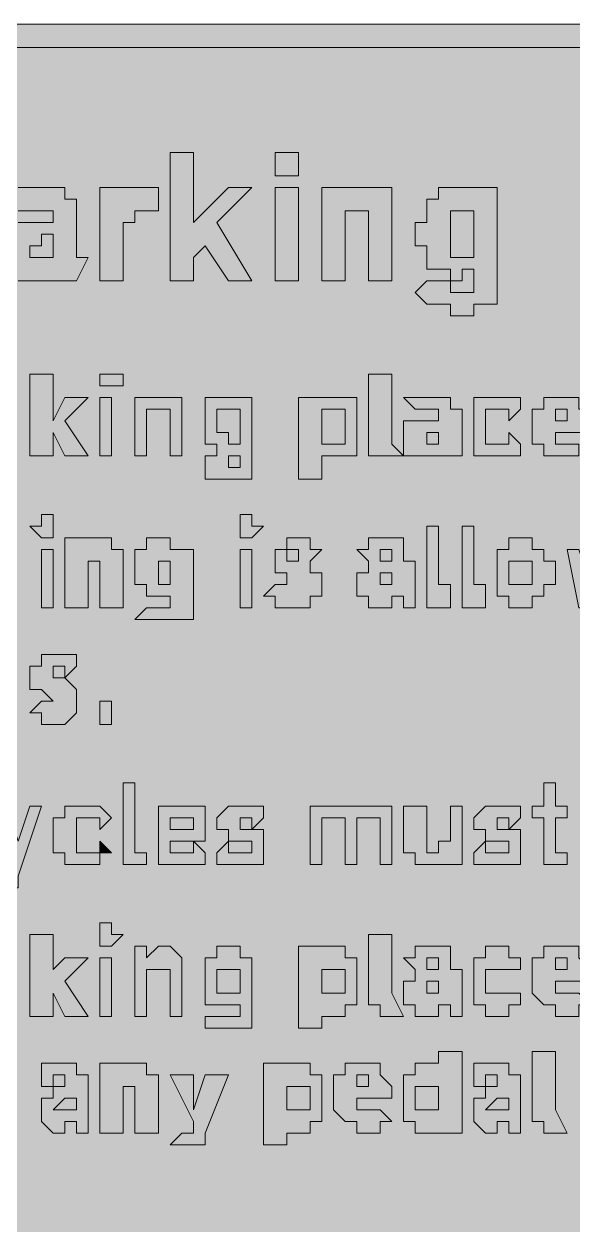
# Model space of a CAD drawing. Header units: metres. Extents: x 78 to 482, y 6 to 262.
# Drawn here: x 154.9 to 211.3, y 138.6 to 262.1 of the extents above; entities that cross this region are included whole.
import ezdxf

# ---------------------------------------------------------------- set-up
doc = ezdxf.new("R2010")
doc.units = ezdxf.units.M
doc.layers.add('FILL_BLACK_000000', color=7, linetype='Continuous', true_color=0x000000)
doc.layers.add('FILL_WHITE_FFFFFF', color=7, linetype='Continuous', true_color=0xffffff)

msp = doc.modelspace()

# ---------------------------------------------------------------- hatches: boundary and pattern name
at = {"layer": 'FILL_BLACK_000000', "true_color": 0x000000}
h = msp.add_hatch(color=7, dxfattribs=at)
h.dxf.hatch_style = 1
h.paths.add_polyline_path([(477.15, 262.08), (478.05, 262.06), (478.95, 261.93), (479.85, 261.57), (480.75, 260.88), (481.44, 259.98), (481.8, 259.08), (481.93, 258.18), (481.95, 257.28), (481.95, 11.28), (481.95, 10.08), (480.75, 8.88), (478.95, 7.23), (478.05, 6.69), (477.15, 6.48), (82.35, 6.48), (81.45, 6.69), (80.55, 7.23), (78.75, 8.88), (78.35, 8.93), (78.06, 9.09), (77.7, 9.63), (77.57, 10.4), (77.55, 11.28), (77.55, 257.28), (77.55, 258.48), (77.6, 258.88), (77.74, 259.19), (78.15, 259.68), (78.56, 260.17), (78.7, 260.48), (78.75, 260.88), (79.65, 261.57), (80.55, 261.93), (81.45, 262.06), (82.35, 262.08), (477.15, 262.08)])
h = msp.add_hatch(color=7, dxfattribs=at)
h.dxf.hatch_style = 1
h.paths.add_polyline_path([(169.95, 248.88), (172.35, 248.88), (172.35, 241.68), (175.95, 245.28), (178.35, 245.28), (174.75, 241.68), (178.35, 235.68), (175.95, 235.68), (173.55, 239.28), (172.35, 238.08), (172.35, 235.68), (169.95, 235.68), (169.95, 248.88)])
h = msp.add_hatch(color=7, dxfattribs=at)
h.dxf.hatch_style = 1
h.paths.add_polyline_path([(180.75, 246.48), (180.75, 247.68), (180.75, 248.88), (181.95, 248.88), (183.15, 248.88), (183.15, 247.68), (183.15, 246.48), (181.95, 246.48), (180.75, 246.48)])
h = msp.add_hatch(color=7, dxfattribs=at)
h.dxf.hatch_style = 1
h.paths.add_polyline_path([(154.35, 235.68), (153.15, 235.68), (153.15, 236.88), (151.95, 238.08), (151.95, 239.28), (153.15, 240.48), (154.35, 241.68), (155.55, 241.68), (156.75, 241.68), (157.95, 241.68), (157.95, 242.88), (156.75, 242.88), (155.55, 242.88), (154.35, 242.88), (153.15, 244.08), (153.15, 245.28), (154.35, 245.28), (155.55, 245.28), (156.75, 245.28), (157.95, 245.28), (159.15, 245.28), (159.15, 244.08), (160.35, 244.08), (160.35, 242.88), (160.35, 238.08), (161.55, 238.08), (160.35, 235.68), (159.15, 235.68), (157.95, 235.68), (156.75, 235.68), (155.55, 235.68), (154.35, 235.68)])
h.paths.add_polyline_path([(156.75, 238.08), (157.95, 238.08), (157.95, 240.48), (156.75, 240.48), (156.75, 239.28), (155.55, 239.28), (155.55, 238.08), (156.75, 238.08)], flags=16)
h = msp.add_hatch(color=7, dxfattribs=at)
h.dxf.hatch_style = 1
h.paths.add_polyline_path([(167.55, 245.28), (168.75, 245.28), (168.75, 242.88), (167.55, 242.88), (166.35, 242.88), (166.35, 241.68), (165.15, 241.68), (165.15, 235.68), (162.75, 235.68), (162.75, 245.28), (165.15, 245.28), (166.35, 245.28), (167.55, 245.28)])
h = msp.add_hatch(color=7, dxfattribs=at)
h.dxf.hatch_style = 1
h.paths.add_polyline_path([(180.75, 235.68), (180.75, 245.28), (183.15, 245.28), (183.15, 235.68), (180.75, 235.68)])
h = msp.add_hatch(color=7, dxfattribs=at)
h.dxf.hatch_style = 1
h.paths.add_polyline_path([(190.35, 245.28), (191.55, 245.28), (192.75, 245.28), (192.75, 244.08), (192.75, 242.88), (192.75, 241.68), (192.75, 235.68), (190.35, 235.68), (190.35, 241.68), (190.35, 242.88), (189.15, 242.88), (187.95, 242.88), (187.95, 241.68), (187.95, 235.68), (185.55, 235.68), (185.55, 245.28), (187.95, 245.28), (189.15, 245.28), (190.35, 245.28)])
h = msp.add_hatch(color=7, dxfattribs=at)
h.dxf.hatch_style = 1
h.paths.add_polyline_path([(203.55, 234.48), (203.55, 233.28), (202.35, 233.28), (201.15, 233.28), (201.15, 232.08), (199.95, 232.08), (198.75, 232.08), (198.75, 233.28), (197.55, 233.28), (196.35, 233.28), (195.15, 234.48), (196.35, 235.68), (197.55, 235.68), (198.75, 235.68), (198.75, 236.88), (197.55, 236.88), (196.35, 236.88), (196.35, 238.08), (196.35, 239.28), (195.15, 239.28), (195.15, 240.48), (195.15, 241.68), (196.35, 241.68), (196.35, 242.88), (196.35, 244.08), (197.55, 244.08), (197.55, 245.28), (198.75, 245.28), (199.95, 245.28), (201.15, 245.28), (203.55, 245.28), (203.55, 235.68), (203.55, 234.48)])
h.paths.add_polyline_path([(198.75, 234.48), (199.95, 234.48), (201.15, 234.48), (201.15, 235.68), (201.15, 236.88), (199.95, 236.88), (199.95, 235.68), (198.75, 235.68), (198.75, 234.48)], flags=16)
h.paths.add_polyline_path([(201.15, 242.88), (199.95, 242.88), (198.75, 242.88), (198.75, 241.68), (198.75, 240.48), (198.75, 239.28), (198.75, 238.08), (199.95, 238.08), (201.15, 238.08), (201.15, 239.28), (201.15, 241.68), (201.15, 242.88)], flags=16)
h = msp.add_hatch(color=7, dxfattribs=at)
h.dxf.hatch_style = 1
h.paths.add_polyline_path([(155.55, 226.08), (157.95, 226.08), (157.95, 221.28), (159.15, 223.68), (161.55, 223.68), (159.15, 221.28), (161.55, 217.68), (159.15, 217.68), (157.95, 220.08), (157.95, 218.88), (157.95, 217.68), (155.55, 217.68), (155.55, 226.08)])
h = msp.add_hatch(color=7, dxfattribs=at)
h.dxf.hatch_style = 1
h.paths.add_polyline_path([(162.75, 224.88), (162.75, 226.08), (163.95, 226.08), (165.15, 226.08), (165.15, 224.88), (163.95, 224.88), (162.75, 224.88)])
h = msp.add_hatch(color=7, dxfattribs=at)
h.dxf.hatch_style = 1
h.paths.add_polyline_path([(192.75, 218.88), (193.95, 217.68), (192.75, 217.68), (191.55, 217.68), (190.35, 217.68), (190.35, 218.88), (190.35, 226.08), (192.75, 226.08), (192.75, 218.88)])
h = msp.add_hatch(color=7, dxfattribs=at)
h.dxf.hatch_style = 1
h.paths.add_polyline_path([(162.75, 217.68), (162.75, 223.68), (163.95, 223.68), (163.95, 217.68), (162.75, 217.68)])
h = msp.add_hatch(color=7, dxfattribs=at)
h.dxf.hatch_style = 1
h.paths.add_polyline_path([(169.95, 217.68), (169.95, 221.28), (169.95, 222.48), (168.75, 222.48), (167.55, 222.48), (167.55, 221.28), (167.55, 217.68), (166.35, 217.68), (166.35, 223.68), (167.55, 223.68), (168.75, 223.68), (169.95, 223.68), (171.15, 223.68), (171.15, 222.48), (171.15, 221.28), (171.15, 217.68), (169.95, 217.68)])
h = msp.add_hatch(color=7, dxfattribs=at)
h.dxf.hatch_style = 1
h.paths.add_polyline_path([(173.55, 220.08), (173.55, 221.28), (173.55, 222.48), (173.55, 223.68), (174.75, 223.68), (175.95, 223.68), (177.15, 223.68), (178.35, 223.68), (178.35, 217.68), (178.35, 216.48), (178.35, 215.28), (177.15, 215.28), (175.95, 215.28), (174.75, 215.28), (173.55, 215.28), (173.55, 216.48), (173.55, 217.68), (174.75, 217.68), (174.75, 218.88), (173.55, 218.88), (173.55, 220.08)])
h.paths.add_polyline_path([(177.15, 217.68), (175.95, 217.68), (175.95, 216.48), (177.15, 216.48), (177.15, 217.68)], flags=16)
h.paths.add_polyline_path([(175.95, 222.48), (174.75, 222.48), (174.75, 221.28), (174.75, 220.08), (175.95, 220.08), (175.95, 218.88), (177.15, 218.88), (177.15, 220.08), (177.15, 221.28), (177.15, 222.48), (175.95, 222.48)], flags=16)
h = msp.add_hatch(color=7, dxfattribs=at)
h.dxf.hatch_style = 1
h.paths.add_polyline_path([(189.15, 218.88), (189.15, 217.68), (187.95, 217.68), (186.75, 217.68), (185.55, 217.68), (185.55, 215.28), (183.15, 215.28), (183.15, 223.68), (185.55, 223.68), (186.75, 223.68), (187.95, 223.68), (189.15, 223.68), (189.15, 222.48), (189.15, 221.28), (189.15, 220.08), (189.15, 218.88)])
h.paths.add_polyline_path([(187.95, 220.08), (187.95, 221.28), (187.95, 222.48), (186.75, 222.48), (185.55, 222.48), (185.55, 221.28), (185.55, 220.08), (185.55, 218.88), (186.75, 218.88), (187.95, 218.88), (187.95, 220.08)], flags=16)
h = msp.add_hatch(color=7, dxfattribs=at)
h.dxf.hatch_style = 1
h.paths.add_polyline_path([(195.15, 223.68), (196.35, 223.68), (197.55, 223.68), (198.75, 223.68), (198.75, 222.48), (199.95, 222.48), (199.95, 218.88), (199.95, 217.68), (198.75, 217.68), (197.55, 217.68), (196.35, 217.68), (195.15, 217.68), (193.95, 217.68), (193.95, 218.88), (193.95, 220.08), (193.95, 221.28), (195.15, 221.28), (196.35, 221.28), (197.55, 221.28), (197.55, 222.48), (196.35, 222.48), (195.15, 222.48), (193.95, 223.68), (195.15, 223.68)])
h.paths.add_polyline_path([(197.55, 218.88), (197.55, 220.08), (196.35, 220.08), (196.35, 218.88), (197.55, 218.88)], flags=16)
h = msp.add_hatch(color=7, dxfattribs=at)
h.dxf.hatch_style = 1
h.paths.add_polyline_path([(204.75, 223.68), (205.95, 223.68), (205.95, 222.48), (204.75, 221.28), (204.75, 222.48), (203.55, 222.48), (202.35, 222.48), (202.35, 221.28), (202.35, 220.08), (202.35, 218.88), (203.55, 218.88), (204.75, 218.88), (204.75, 220.08), (205.95, 218.88), (205.95, 217.68), (204.75, 217.68), (203.55, 217.68), (202.35, 217.68), (201.15, 217.68), (201.15, 218.88), (201.15, 220.08), (201.15, 221.28), (201.15, 222.48), (201.15, 223.68), (202.35, 223.68), (203.55, 223.68), (204.75, 223.68)])
h = msp.add_hatch(color=7, dxfattribs=at)
h.dxf.hatch_style = 1
h.paths.add_polyline_path([(208.35, 217.68), (208.35, 218.88), (207.15, 218.88), (207.15, 220.08), (207.15, 221.28), (207.15, 222.48), (208.35, 222.48), (208.35, 223.68), (209.55, 223.68), (210.75, 223.68), (211.95, 223.68), (211.95, 222.48), (213.15, 222.48), (213.15, 221.28), (213.15, 220.08), (211.95, 220.08), (209.55, 220.08), (209.55, 218.88), (210.75, 218.88), (211.95, 218.88), (211.95, 217.68), (210.75, 217.68), (209.55, 217.68), (208.35, 217.68)])
h.paths.add_polyline_path([(210.75, 222.48), (209.55, 222.48), (209.55, 221.28), (210.75, 221.28), (210.75, 222.48)], flags=16)
h = msp.add_hatch(color=7, dxfattribs=at)
h.dxf.hatch_style = 1
h.paths.add_polyline_path([(155.55, 210.48), (156.75, 210.48), (156.75, 211.68), (157.95, 211.68), (157.95, 210.48), (157.95, 209.28), (156.75, 209.28), (155.55, 210.48)])
h = msp.add_hatch(color=7, dxfattribs=at)
h.dxf.hatch_style = 1
h.paths.add_polyline_path([(177.15, 209.28), (177.15, 210.48), (177.15, 211.68), (178.35, 211.68), (178.35, 210.48), (179.55, 210.48), (178.35, 209.28), (177.15, 209.28)])
h = msp.add_hatch(color=7, dxfattribs=at)
h.dxf.hatch_style = 1
h.paths.add_polyline_path([(197.55, 204.48), (198.75, 204.48), (198.75, 202.08), (197.55, 202.08), (196.35, 202.08), (196.35, 203.28), (196.35, 204.48), (196.35, 210.48), (197.55, 210.48), (197.55, 204.48)])
h = msp.add_hatch(color=7, dxfattribs=at)
h.dxf.hatch_style = 1
h.paths.add_polyline_path([(201.15, 204.48), (202.35, 204.48), (202.35, 202.08), (201.15, 202.08), (199.95, 202.08), (199.95, 203.28), (199.95, 204.48), (199.95, 210.48), (201.15, 210.48), (201.15, 204.48)])
h = msp.add_hatch(color=7, dxfattribs=at)
h.dxf.hatch_style = 1
h.paths.add_polyline_path([(163.95, 209.28), (163.95, 208.08), (165.15, 208.08), (165.15, 206.88), (165.15, 202.08), (162.75, 202.08), (162.75, 205.68), (162.75, 206.88), (161.55, 206.88), (161.55, 202.08), (159.15, 202.08), (159.15, 209.28), (161.55, 209.28), (162.75, 209.28), (163.95, 209.28)])
h = msp.add_hatch(color=7, dxfattribs=at)
h.dxf.hatch_style = 1
h.paths.add_polyline_path([(171.15, 200.88), (169.95, 200.88), (168.75, 200.88), (167.55, 200.88), (166.35, 200.88), (167.55, 202.08), (168.75, 202.08), (169.95, 202.08), (169.95, 203.28), (168.75, 203.28), (167.55, 203.28), (167.55, 204.48), (166.35, 204.48), (166.35, 205.68), (166.35, 206.88), (166.35, 208.08), (167.55, 208.08), (167.55, 209.28), (168.75, 209.28), (169.95, 209.28), (169.95, 208.08), (171.15, 208.08), (172.35, 208.08), (172.35, 202.08), (172.35, 200.88), (171.15, 200.88)])
h.paths.add_polyline_path([(168.75, 205.68), (168.75, 204.48), (169.95, 204.48), (169.95, 205.68), (169.95, 206.88), (168.75, 206.88), (168.75, 205.68)], flags=16)
h = msp.add_hatch(color=7, dxfattribs=at)
h.dxf.hatch_style = 1
h.paths.add_polyline_path([(185.55, 203.28), (184.35, 203.28), (184.35, 202.08), (183.15, 202.08), (181.95, 202.08), (180.75, 202.08), (180.75, 203.28), (179.55, 203.28), (180.75, 204.48), (181.95, 204.48), (181.95, 205.68), (180.75, 205.68), (180.75, 206.88), (180.75, 208.08), (181.95, 208.08), (181.95, 209.28), (183.15, 209.28), (184.35, 209.28), (184.35, 208.08), (185.55, 208.08), (184.35, 206.88), (184.35, 205.68), (185.55, 205.68), (185.55, 204.48), (185.55, 203.28)])
h.paths.add_polyline_path([(181.95, 206.88), (183.15, 206.88), (183.15, 208.08), (181.95, 208.08), (181.95, 206.88)], flags=16)
h = msp.add_hatch(color=7, dxfattribs=at)
h.dxf.hatch_style = 1
h.paths.add_polyline_path([(190.35, 209.28), (191.55, 209.28), (192.75, 209.28), (193.95, 209.28), (193.95, 208.08), (193.95, 206.88), (195.15, 206.88), (195.15, 204.48), (195.15, 203.28), (195.15, 202.08), (193.95, 202.08), (193.95, 203.28), (192.75, 203.28), (192.75, 202.08), (191.55, 202.08), (190.35, 202.08), (190.35, 203.28), (189.15, 203.28), (189.15, 204.48), (189.15, 205.68), (190.35, 205.68), (190.35, 206.88), (189.15, 208.08), (190.35, 208.08), (190.35, 209.28)])
h.paths.add_polyline_path([(191.55, 208.08), (191.55, 206.88), (192.75, 206.88), (192.75, 208.08), (191.55, 208.08)], flags=16)
h.paths.add_polyline_path([(192.75, 204.48), (192.75, 205.68), (191.55, 205.68), (191.55, 204.48), (192.75, 204.48)], flags=16)
h = msp.add_hatch(color=7, dxfattribs=at)
h.dxf.hatch_style = 1
h.paths.add_polyline_path([(208.35, 204.48), (208.35, 203.28), (207.15, 203.28), (207.15, 202.08), (205.95, 202.08), (204.75, 202.08), (204.75, 203.28), (203.55, 203.28), (203.55, 204.48), (203.55, 205.68), (203.55, 206.88), (203.55, 208.08), (204.75, 208.08), (204.75, 209.28), (205.95, 209.28), (207.15, 209.28), (207.15, 208.08), (208.35, 208.08), (208.35, 206.88), (209.55, 206.88), (209.55, 205.68), (209.55, 204.48), (208.35, 204.48)])
h.paths.add_polyline_path([(205.95, 206.88), (204.75, 206.88), (204.75, 205.68), (204.75, 204.48), (205.95, 204.48), (207.15, 204.48), (207.15, 205.68), (207.15, 206.88), (205.95, 206.88)], flags=16)
h = msp.add_hatch(color=7, dxfattribs=at)
h.dxf.hatch_style = 1
h.paths.add_polyline_path([(156.75, 202.08), (156.75, 208.08), (157.95, 208.08), (157.95, 202.08), (156.75, 202.08)])
h = msp.add_hatch(color=7, dxfattribs=at)
h.dxf.hatch_style = 1
h.paths.add_polyline_path([(177.15, 202.08), (177.15, 208.08), (178.35, 208.08), (178.35, 202.08), (177.15, 202.08)])
h = msp.add_hatch(color=7, dxfattribs=at)
h.dxf.hatch_style = 1
h.paths.add_polyline_path([(215.55, 202.08), (214.35, 205.68), (214.35, 202.08), (211.95, 202.08), (210.75, 208.08), (211.95, 208.08), (213.15, 204.48), (214.35, 208.08), (215.55, 208.08), (216.75, 204.48), (217.95, 208.08), (219.15, 208.08), (217.95, 202.08), (215.55, 202.08)])
h = msp.add_hatch(color=7, dxfattribs=at)
h.dxf.hatch_style = 1
h.paths.add_polyline_path([(160.35, 192.48), (160.35, 191.28), (159.15, 190.08), (157.95, 190.08), (156.75, 190.08), (156.75, 191.28), (155.55, 191.28), (156.75, 192.48), (157.95, 192.48), (156.75, 193.68), (155.55, 193.68), (155.55, 194.88), (155.55, 196.08), (156.75, 196.08), (156.75, 197.28), (157.95, 197.28), (159.15, 197.28), (160.35, 197.28), (160.35, 196.08), (159.15, 194.88), (160.35, 193.68), (160.35, 192.48)])
h.paths.add_polyline_path([(159.15, 196.08), (157.95, 196.08), (157.95, 194.88), (159.15, 194.88), (159.15, 196.08)], flags=16)
h = msp.add_hatch(color=7, dxfattribs=at)
h.dxf.hatch_style = 1
h.paths.add_polyline_path([(163.95, 191.28), (163.95, 190.08), (162.75, 190.08), (162.75, 191.28), (162.75, 192.48), (163.95, 192.48), (163.95, 191.28)])
h = msp.add_hatch(color=7, dxfattribs=at)
h.dxf.hatch_style = 1
h.paths.add_polyline_path([(166.35, 176.88), (167.55, 176.88), (167.55, 175.68), (166.35, 175.68), (165.15, 175.68), (165.15, 176.88), (165.15, 184.08), (166.35, 184.08), (166.35, 176.88)])
h = msp.add_hatch(color=7, dxfattribs=at)
h.dxf.hatch_style = 1
h.paths.add_polyline_path([(210.75, 181.68), (210.75, 180.48), (209.55, 180.48), (209.55, 178.08), (209.55, 176.88), (210.75, 176.88), (210.75, 175.68), (209.55, 175.68), (208.35, 175.68), (208.35, 176.88), (208.35, 180.48), (207.15, 180.48), (207.15, 181.68), (208.35, 181.68), (208.35, 184.08), (209.55, 184.08), (209.55, 181.68), (210.75, 181.68)])
h = msp.add_hatch(color=7, dxfattribs=at)
h.dxf.hatch_style = 1
h.paths.add_polyline_path([(153.15, 181.68), (154.35, 178.08), (155.55, 181.68), (156.75, 181.68), (154.35, 174.48), (154.35, 173.28), (153.15, 173.28), (151.95, 173.28), (151.95, 175.68), (153.15, 175.68), (151.95, 181.68), (153.15, 181.68)])
h = msp.add_hatch(color=7, dxfattribs=at)
h.dxf.hatch_style = 1
h.paths.add_polyline_path([(160.35, 175.68), (159.15, 175.68), (159.15, 176.88), (157.95, 176.88), (157.95, 178.08), (157.95, 179.28), (157.95, 180.48), (159.15, 180.48), (159.15, 181.68), (160.35, 181.68), (161.55, 181.68), (162.75, 181.68), (163.95, 180.48), (162.75, 179.28), (162.75, 180.48), (161.55, 180.48), (160.35, 180.48), (160.35, 179.28), (160.35, 178.08), (160.35, 176.88), (161.55, 176.88), (162.75, 176.88), (162.75, 175.68), (161.55, 175.68), (160.35, 175.68)])
h = msp.add_hatch(color=7, dxfattribs=at)
h.dxf.hatch_style = 1
h.paths.add_polyline_path([(172.35, 175.68), (171.15, 175.68), (169.95, 175.68), (168.75, 175.68), (168.75, 176.88), (168.75, 178.08), (168.75, 179.28), (168.75, 180.48), (168.75, 181.68), (169.95, 181.68), (171.15, 181.68), (172.35, 181.68), (173.55, 181.68), (173.55, 180.48), (173.55, 179.28), (173.55, 178.08), (172.35, 178.08), (173.55, 176.88), (173.55, 175.68), (172.35, 175.68)])
h.paths.add_polyline_path([(169.95, 178.08), (169.95, 176.88), (171.15, 176.88), (172.35, 176.88), (172.35, 178.08), (169.95, 178.08)], flags=16)
h.paths.add_polyline_path([(172.35, 180.48), (171.15, 180.48), (169.95, 180.48), (169.95, 179.28), (172.35, 179.28), (172.35, 180.48)], flags=16)
h = msp.add_hatch(color=7, dxfattribs=at)
h.dxf.hatch_style = 1
h.paths.add_polyline_path([(179.55, 178.08), (179.55, 176.88), (179.55, 175.68), (178.35, 175.68), (177.15, 175.68), (175.95, 175.68), (174.75, 175.68), (174.75, 176.88), (175.95, 178.08), (175.95, 179.28), (174.75, 179.28), (174.75, 180.48), (175.95, 181.68), (177.15, 181.68), (178.35, 181.68), (179.55, 181.68), (179.55, 180.48), (178.35, 179.28), (179.55, 179.28), (179.55, 178.08)])
h.paths.add_polyline_path([(175.95, 176.88), (177.15, 176.88), (178.35, 176.88), (178.35, 178.08), (177.15, 178.08), (175.95, 178.08), (175.95, 176.88)], flags=16)
h.paths.add_polyline_path([(178.35, 180.48), (177.15, 180.48), (177.15, 179.28), (178.35, 179.28), (178.35, 180.48)], flags=16)
h = msp.add_hatch(color=7, dxfattribs=at)
h.dxf.hatch_style = 1
h.paths.add_polyline_path([(189.15, 180.48), (189.15, 179.28), (189.15, 175.68), (187.95, 175.68), (187.95, 179.28), (187.95, 180.48), (186.75, 180.48), (185.55, 180.48), (185.55, 179.28), (185.55, 175.68), (184.35, 175.68), (184.35, 181.68), (185.55, 181.68), (186.75, 181.68), (187.95, 181.68), (189.15, 181.68), (190.35, 181.68), (191.55, 181.68), (192.75, 181.68), (192.75, 180.48), (192.75, 175.68), (191.55, 175.68), (191.55, 179.28), (191.55, 180.48), (190.35, 180.48), (189.15, 180.48)])
h = msp.add_hatch(color=7, dxfattribs=at)
h.dxf.hatch_style = 1
h.paths.add_polyline_path([(199.95, 181.68), (199.95, 175.68), (198.75, 175.68), (197.55, 175.68), (196.35, 175.68), (195.15, 175.68), (195.15, 176.88), (193.95, 176.88), (193.95, 181.68), (196.35, 181.68), (196.35, 178.08), (196.35, 176.88), (197.55, 176.88), (197.55, 178.08), (198.75, 178.08), (198.75, 181.68), (199.95, 181.68)])
h = msp.add_hatch(color=7, dxfattribs=at)
h.dxf.hatch_style = 1
h.paths.add_polyline_path([(205.95, 178.08), (205.95, 176.88), (205.95, 175.68), (204.75, 175.68), (203.55, 175.68), (202.35, 175.68), (201.15, 175.68), (201.15, 176.88), (202.35, 178.08), (202.35, 179.28), (201.15, 179.28), (201.15, 180.48), (202.35, 181.68), (203.55, 181.68), (204.75, 181.68), (205.95, 181.68), (205.95, 180.48), (204.75, 179.28), (205.95, 179.28), (205.95, 178.08)])
h.paths.add_polyline_path([(202.35, 176.88), (203.55, 176.88), (204.75, 176.88), (204.75, 178.08), (203.55, 178.08), (202.35, 178.08), (202.35, 176.88)], flags=16)
h.paths.add_polyline_path([(204.75, 180.48), (203.55, 180.48), (203.55, 179.28), (204.75, 179.28), (204.75, 180.48)], flags=16)
h = msp.add_hatch(color=7, dxfattribs=at)
h.dxf.hatch_style = 1
h.paths.add_polyline_path([(162.75, 176.88), (162.75, 178.08), (163.95, 176.88), (162.75, 176.88)])
h = msp.add_hatch(color=7, dxfattribs=at)
h.dxf.hatch_style = 1
h.paths.add_polyline_path([(162.75, 167.28), (162.75, 168.48), (162.75, 169.68), (163.95, 169.68), (163.95, 168.48), (165.15, 168.48), (163.95, 167.28), (162.75, 167.28)])
h = msp.add_hatch(color=7, dxfattribs=at)
h.dxf.hatch_style = 1
h.paths.add_polyline_path([(155.55, 168.48), (157.95, 168.48), (157.95, 164.88), (159.15, 166.08), (161.55, 166.08), (159.15, 163.68), (161.55, 160.08), (159.15, 160.08), (157.95, 162.48), (157.95, 160.08), (155.55, 160.08), (155.55, 168.48)])
h = msp.add_hatch(color=7, dxfattribs=at)
h.dxf.hatch_style = 1
h.paths.add_polyline_path([(192.75, 162.48), (193.95, 160.08), (192.75, 160.08), (191.55, 160.08), (191.55, 161.28), (190.35, 161.28), (190.35, 162.48), (190.35, 168.48), (192.75, 168.48), (192.75, 162.48)])
h = msp.add_hatch(color=7, dxfattribs=at)
h.dxf.hatch_style = 1
h.paths.add_polyline_path([(169.95, 160.08), (169.95, 163.68), (169.95, 164.88), (168.75, 164.88), (167.55, 164.88), (167.55, 160.08), (166.35, 160.08), (166.35, 167.28), (167.55, 167.28), (167.55, 166.08), (168.75, 167.28), (169.95, 167.28), (171.15, 166.08), (171.15, 164.88), (171.15, 160.08), (169.95, 160.08)])
h = msp.add_hatch(color=7, dxfattribs=at)
h.dxf.hatch_style = 1
h.paths.add_polyline_path([(177.15, 158.88), (175.95, 158.88), (174.75, 158.88), (173.55, 158.88), (173.55, 160.08), (174.75, 160.08), (175.95, 160.08), (177.15, 160.08), (177.15, 161.28), (175.95, 161.28), (174.75, 161.28), (173.55, 161.28), (173.55, 162.48), (173.55, 163.68), (173.55, 164.88), (173.55, 166.08), (174.75, 166.08), (174.75, 167.28), (175.95, 167.28), (177.15, 167.28), (177.15, 166.08), (178.35, 166.08), (178.35, 160.08), (178.35, 158.88), (177.15, 158.88)])
h.paths.add_polyline_path([(174.75, 164.88), (174.75, 163.68), (174.75, 162.48), (175.95, 162.48), (177.15, 162.48), (177.15, 163.68), (177.15, 164.88), (175.95, 164.88), (174.75, 164.88)], flags=16)
h = msp.add_hatch(color=7, dxfattribs=at)
h.dxf.hatch_style = 1
h.paths.add_polyline_path([(187.95, 166.08), (189.15, 166.08), (189.15, 164.88), (189.15, 163.68), (189.15, 162.48), (189.15, 161.28), (187.95, 161.28), (187.95, 160.08), (186.75, 160.08), (185.55, 160.08), (185.55, 158.88), (183.15, 158.88), (183.15, 167.28), (185.55, 167.28), (186.75, 167.28), (187.95, 167.28), (187.95, 166.08)])
h.paths.add_polyline_path([(187.95, 163.68), (187.95, 164.88), (186.75, 164.88), (185.55, 164.88), (185.55, 162.48), (186.75, 162.48), (187.95, 162.48), (187.95, 163.68)], flags=16)
h = msp.add_hatch(color=7, dxfattribs=at)
h.dxf.hatch_style = 1
h.paths.add_polyline_path([(195.15, 167.28), (196.35, 167.28), (197.55, 167.28), (198.75, 167.28), (198.75, 166.08), (198.75, 164.88), (199.95, 164.88), (199.95, 162.48), (199.95, 161.28), (199.95, 160.08), (198.75, 160.08), (198.75, 161.28), (197.55, 161.28), (197.55, 160.08), (196.35, 160.08), (195.15, 160.08), (195.15, 161.28), (193.95, 161.28), (193.95, 162.48), (193.95, 163.68), (195.15, 163.68), (195.15, 164.88), (193.95, 166.08), (195.15, 166.08), (195.15, 167.28)])
h.paths.add_polyline_path([(196.35, 166.08), (196.35, 164.88), (197.55, 164.88), (197.55, 166.08), (196.35, 166.08)], flags=16)
h.paths.add_polyline_path([(197.55, 162.48), (197.55, 163.68), (196.35, 163.68), (196.35, 162.48), (197.55, 162.48)], flags=16)
h = msp.add_hatch(color=7, dxfattribs=at)
h.dxf.hatch_style = 1
h.paths.add_polyline_path([(202.35, 163.68), (202.35, 162.48), (203.55, 162.48), (204.75, 162.48), (205.95, 162.48), (205.95, 161.28), (204.75, 161.28), (204.75, 160.08), (203.55, 160.08), (202.35, 160.08), (202.35, 161.28), (201.15, 161.28), (201.15, 162.48), (201.15, 163.68), (201.15, 164.88), (201.15, 166.08), (202.35, 166.08), (202.35, 167.28), (203.55, 167.28), (204.75, 167.28), (204.75, 166.08), (205.95, 166.08), (205.95, 164.88), (204.75, 164.88), (203.55, 164.88), (202.35, 164.88), (202.35, 163.68)])
h = msp.add_hatch(color=7, dxfattribs=at)
h.dxf.hatch_style = 1
h.paths.add_polyline_path([(209.55, 162.48), (210.75, 162.48), (211.95, 162.48), (213.15, 161.28), (211.95, 161.28), (211.95, 160.08), (210.75, 160.08), (209.55, 160.08), (209.55, 161.28), (208.35, 161.28), (207.15, 162.48), (207.15, 163.68), (207.15, 164.88), (207.15, 166.08), (208.35, 166.08), (208.35, 167.28), (209.55, 167.28), (210.75, 167.28), (211.95, 167.28), (211.95, 166.08), (213.15, 164.88), (213.15, 163.68), (209.55, 163.68), (209.55, 162.48)])
h.paths.add_polyline_path([(210.75, 166.08), (209.55, 166.08), (209.55, 164.88), (210.75, 164.88), (210.75, 166.08)], flags=16)
h = msp.add_hatch(color=7, dxfattribs=at)
h.dxf.hatch_style = 1
h.paths.add_polyline_path([(162.75, 160.08), (162.75, 166.08), (163.95, 166.08), (163.95, 160.08), (162.75, 160.08)])
h = msp.add_hatch(color=7, dxfattribs=at)
h.dxf.hatch_style = 1
h.paths.add_polyline_path([(199.95, 148.08), (197.55, 148.08), (196.35, 148.08), (195.15, 148.08), (195.15, 149.28), (193.95, 149.28), (193.95, 150.48), (193.95, 151.68), (193.95, 152.88), (193.95, 154.08), (195.15, 154.08), (195.15, 155.28), (196.35, 155.28), (197.55, 155.28), (197.55, 156.48), (199.95, 156.48), (199.95, 148.08)])
h.paths.add_polyline_path([(197.55, 152.88), (196.35, 152.88), (195.15, 152.88), (195.15, 151.68), (195.15, 150.48), (196.35, 150.48), (197.55, 150.48), (197.55, 151.68), (197.55, 152.88)], flags=16)
h = msp.add_hatch(color=7, dxfattribs=at)
h.dxf.hatch_style = 1
h.paths.add_polyline_path([(209.55, 150.48), (210.75, 148.08), (209.55, 148.08), (208.35, 148.08), (208.35, 149.28), (207.15, 149.28), (207.15, 150.48), (207.15, 156.48), (209.55, 156.48), (209.55, 150.48)])
h = msp.add_hatch(color=7, dxfattribs=at)
h.dxf.hatch_style = 1
h.paths.add_polyline_path([(156.75, 155.28), (157.95, 155.28), (159.15, 155.28), (160.35, 155.28), (160.35, 154.08), (161.55, 154.08), (161.55, 152.88), (161.55, 150.48), (161.55, 149.28), (161.55, 148.08), (160.35, 148.08), (160.35, 149.28), (159.15, 149.28), (159.15, 148.08), (157.95, 148.08), (156.75, 149.28), (156.75, 150.48), (156.75, 151.68), (157.95, 151.68), (157.95, 152.88), (156.75, 152.88), (156.75, 154.08), (156.75, 155.28)])
h.paths.add_polyline_path([(159.15, 152.88), (159.15, 154.08), (157.95, 154.08), (157.95, 152.88), (159.15, 152.88)], flags=16)
h.paths.add_polyline_path([(159.15, 150.48), (160.35, 150.48), (160.35, 151.68), (159.15, 151.68), (157.95, 150.48), (159.15, 150.48)], flags=16)
h = msp.add_hatch(color=7, dxfattribs=at)
h.dxf.hatch_style = 1
h.paths.add_polyline_path([(167.55, 155.28), (167.55, 154.08), (168.75, 154.08), (168.75, 152.88), (168.75, 148.08), (166.35, 148.08), (166.35, 151.68), (166.35, 152.88), (165.15, 152.88), (165.15, 148.08), (162.75, 148.08), (162.75, 155.28), (165.15, 155.28), (166.35, 155.28), (167.55, 155.28)])
h = msp.add_hatch(color=7, dxfattribs=at)
h.dxf.hatch_style = 1
h.paths.add_polyline_path([(184.35, 154.08), (185.55, 154.08), (185.55, 152.88), (185.55, 151.68), (185.55, 150.48), (185.55, 149.28), (184.35, 149.28), (184.35, 148.08), (183.15, 148.08), (181.95, 148.08), (181.95, 146.88), (179.55, 146.88), (179.55, 155.28), (181.95, 155.28), (183.15, 155.28), (184.35, 155.28), (184.35, 154.08)])
h.paths.add_polyline_path([(184.35, 151.68), (184.35, 152.88), (183.15, 152.88), (181.95, 152.88), (181.95, 150.48), (183.15, 150.48), (184.35, 150.48), (184.35, 151.68)], flags=16)
h = msp.add_hatch(color=7, dxfattribs=at)
h.dxf.hatch_style = 1
h.paths.add_polyline_path([(189.15, 150.48), (190.35, 150.48), (191.55, 150.48), (192.75, 149.28), (191.55, 149.28), (191.55, 148.08), (190.35, 148.08), (189.15, 148.08), (189.15, 149.28), (187.95, 149.28), (186.75, 150.48), (186.75, 151.68), (186.75, 152.88), (186.75, 154.08), (187.95, 154.08), (187.95, 155.28), (189.15, 155.28), (190.35, 155.28), (191.55, 155.28), (191.55, 154.08), (192.75, 152.88), (192.75, 151.68), (189.15, 151.68), (189.15, 150.48)])
h.paths.add_polyline_path([(190.35, 154.08), (189.15, 154.08), (189.15, 152.88), (190.35, 152.88), (190.35, 154.08)], flags=16)
h = msp.add_hatch(color=7, dxfattribs=at)
h.dxf.hatch_style = 1
h.paths.add_polyline_path([(201.15, 155.28), (202.35, 155.28), (203.55, 155.28), (204.75, 155.28), (204.75, 154.08), (205.95, 154.08), (205.95, 152.88), (205.95, 150.48), (205.95, 149.28), (205.95, 148.08), (204.75, 148.08), (204.75, 149.28), (203.55, 149.28), (203.55, 148.08), (202.35, 148.08), (201.15, 149.28), (201.15, 150.48), (201.15, 151.68), (202.35, 151.68), (202.35, 152.88), (201.15, 152.88), (201.15, 154.08), (201.15, 155.28)])
h.paths.add_polyline_path([(203.55, 152.88), (203.55, 154.08), (202.35, 154.08), (202.35, 152.88), (203.55, 152.88)], flags=16)
h.paths.add_polyline_path([(203.55, 150.48), (204.75, 150.48), (204.75, 151.68), (203.55, 151.68), (202.35, 150.48), (203.55, 150.48)], flags=16)
h = msp.add_hatch(color=7, dxfattribs=at)
h.dxf.hatch_style = 1
h.paths.add_polyline_path([(173.55, 148.08), (173.55, 146.88), (172.35, 146.88), (171.15, 146.88), (169.95, 146.88), (171.15, 148.08), (172.35, 148.08), (172.35, 149.28), (169.95, 154.08), (172.35, 154.08), (172.35, 150.48), (173.55, 154.08), (175.95, 154.08), (173.55, 148.08)])
at = {"layer": 'FILL_WHITE_FFFFFF', "true_color": 0xffffff}
h = msp.add_hatch(color=7, dxfattribs=at)
h.dxf.hatch_style = 1
h.paths.add_polyline_path([(79.95, 257.28), (79.95, 258.48), (81.15, 259.68), (82.35, 259.68), (477.15, 259.68), (477.86, 259.66), (478.35, 259.53), (478.84, 259.17), (479.55, 258.48), (479.55, 257.28), (479.55, 11.28), (479.55, 10.08), (478.35, 10.08), (478.2, 9.48), (477.84, 9.07), (477.55, 8.93), (477.15, 8.88), (82.35, 8.88), (81.47, 9.09), (80.7, 9.63), (80.16, 10.4), (79.95, 11.28), (79.95, 257.28)])

# ---------------------------------------------------------------- linework, layer by layer
at = {"layer": 'FILL_BLACK_000000', "lineweight": 0, "true_color": 0x000000}
for points in [[(477.15, 6.48), (82.35, 6.48), (81.45, 6.69), (80.55, 7.23), (78.75, 8.88), (78.35, 8.93), (78.06, 9.09), (77.7, 9.63), (77.57, 10.4), (77.55, 11.28), (77.55, 257.28), (77.55, 258.48), (77.6, 258.88), (77.74, 259.19), (78.15, 259.68), (78.56, 260.17), (78.7, 260.48), (78.75, 260.88), (79.65, 261.57), (80.55, 261.93), (81.45, 262.06), (82.35, 262.08), (477.15, 262.08)], [(154.35, 245.28), (155.55, 245.28), (156.75, 245.28), (157.95, 245.28), (159.15, 245.28), (159.15, 244.08), (160.35, 244.08), (160.35, 242.88), (160.35, 238.08), (161.55, 238.08), (160.35, 235.68), (159.15, 235.68), (157.95, 235.68), (156.75, 235.68), (155.55, 235.68), (154.35, 235.68)], [(154.35, 241.68), (155.55, 241.68), (156.75, 241.68), (157.95, 241.68), (157.95, 242.88), (156.75, 242.88), (155.55, 242.88), (154.35, 242.88)]]:
    msp.add_lwpolyline(points, dxfattribs=at)
for points in [[(169.95, 248.88), (172.35, 248.88), (172.35, 241.68), (175.95, 245.28), (178.35, 245.28), (174.75, 241.68), (178.35, 235.68), (175.95, 235.68), (173.55, 239.28), (172.35, 238.08), (172.35, 235.68), (169.95, 235.68)], [(180.75, 246.48), (180.75, 247.68), (180.75, 248.88), (181.95, 248.88), (183.15, 248.88), (183.15, 247.68), (183.15, 246.48), (181.95, 246.48)], [(167.55, 245.28), (168.75, 245.28), (168.75, 242.88), (167.55, 242.88), (166.35, 242.88), (166.35, 241.68), (165.15, 241.68), (165.15, 235.68), (162.75, 235.68), (162.75, 245.28), (165.15, 245.28), (166.35, 245.28)], [(180.75, 235.68), (180.75, 245.28), (183.15, 245.28), (183.15, 235.68)], [(190.35, 245.28), (191.55, 245.28), (192.75, 245.28), (192.75, 244.08), (192.75, 242.88), (192.75, 241.68), (192.75, 235.68), (190.35, 235.68), (190.35, 241.68), (190.35, 242.88), (189.15, 242.88), (187.95, 242.88), (187.95, 241.68), (187.95, 235.68), (185.55, 235.68), (185.55, 245.28), (187.95, 245.28), (189.15, 245.28)], [(203.55, 234.48), (203.55, 233.28), (202.35, 233.28), (201.15, 233.28), (201.15, 232.08), (199.95, 232.08), (198.75, 232.08), (198.75, 233.28), (197.55, 233.28), (196.35, 233.28), (195.15, 234.48), (196.35, 235.68), (197.55, 235.68), (198.75, 235.68), (198.75, 236.88), (197.55, 236.88), (196.35, 236.88), (196.35, 238.08), (196.35, 239.28), (195.15, 239.28), (195.15, 240.48), (195.15, 241.68), (196.35, 241.68), (196.35, 242.88), (196.35, 244.08), (197.55, 244.08), (197.55, 245.28), (198.75, 245.28), (199.95, 245.28), (201.15, 245.28), (203.55, 245.28), (203.55, 235.68)], [(201.15, 242.88), (199.95, 242.88), (198.75, 242.88), (198.75, 241.68), (198.75, 240.48), (198.75, 239.28), (198.75, 238.08), (199.95, 238.08), (201.15, 238.08), (201.15, 239.28), (201.15, 241.68)], [(156.75, 238.08), (157.95, 238.08), (157.95, 240.48), (156.75, 240.48), (156.75, 239.28), (155.55, 239.28), (155.55, 238.08)], [(198.75, 234.48), (199.95, 234.48), (201.15, 234.48), (201.15, 235.68), (201.15, 236.88), (199.95, 236.88), (199.95, 235.68), (198.75, 235.68)], [(155.55, 226.08), (157.95, 226.08), (157.95, 221.28), (159.15, 223.68), (161.55, 223.68), (159.15, 221.28), (161.55, 217.68), (159.15, 217.68), (157.95, 220.08), (157.95, 218.88), (157.95, 217.68), (155.55, 217.68)], [(162.75, 224.88), (162.75, 226.08), (163.95, 226.08), (165.15, 226.08), (165.15, 224.88), (163.95, 224.88)], [(192.75, 218.88), (193.95, 217.68), (192.75, 217.68), (191.55, 217.68), (190.35, 217.68), (190.35, 218.88), (190.35, 226.08), (192.75, 226.08)], [(162.75, 217.68), (162.75, 223.68), (163.95, 223.68), (163.95, 217.68)], [(169.95, 217.68), (169.95, 221.28), (169.95, 222.48), (168.75, 222.48), (167.55, 222.48), (167.55, 221.28), (167.55, 217.68), (166.35, 217.68), (166.35, 223.68), (167.55, 223.68), (168.75, 223.68), (169.95, 223.68), (171.15, 223.68), (171.15, 222.48), (171.15, 221.28), (171.15, 217.68)], [(173.55, 220.08), (173.55, 221.28), (173.55, 222.48), (173.55, 223.68), (174.75, 223.68), (175.95, 223.68), (177.15, 223.68), (178.35, 223.68), (178.35, 217.68), (178.35, 216.48), (178.35, 215.28), (177.15, 215.28), (175.95, 215.28), (174.75, 215.28), (173.55, 215.28), (173.55, 216.48), (173.55, 217.68), (174.75, 217.68), (174.75, 218.88), (173.55, 218.88)], [(189.15, 218.88), (189.15, 217.68), (187.95, 217.68), (186.75, 217.68), (185.55, 217.68), (185.55, 215.28), (183.15, 215.28), (183.15, 223.68), (185.55, 223.68), (186.75, 223.68), (187.95, 223.68), (189.15, 223.68), (189.15, 222.48), (189.15, 221.28), (189.15, 220.08)], [(195.15, 223.68), (196.35, 223.68), (197.55, 223.68), (198.75, 223.68), (198.75, 222.48), (199.95, 222.48), (199.95, 218.88), (199.95, 217.68), (198.75, 217.68), (197.55, 217.68), (196.35, 217.68), (195.15, 217.68), (193.95, 217.68), (193.95, 218.88), (193.95, 220.08), (193.95, 221.28), (195.15, 221.28), (196.35, 221.28), (197.55, 221.28), (197.55, 222.48), (196.35, 222.48), (195.15, 222.48), (193.95, 223.68)], [(204.75, 223.68), (205.95, 223.68), (205.95, 222.48), (204.75, 221.28), (204.75, 222.48), (203.55, 222.48), (202.35, 222.48), (202.35, 221.28), (202.35, 220.08), (202.35, 218.88), (203.55, 218.88), (204.75, 218.88), (204.75, 220.08), (205.95, 218.88), (205.95, 217.68), (204.75, 217.68), (203.55, 217.68), (202.35, 217.68), (201.15, 217.68), (201.15, 218.88), (201.15, 220.08), (201.15, 221.28), (201.15, 222.48), (201.15, 223.68), (202.35, 223.68), (203.55, 223.68)], [(208.35, 217.68), (208.35, 218.88), (207.15, 218.88), (207.15, 220.08), (207.15, 221.28), (207.15, 222.48), (208.35, 222.48), (208.35, 223.68), (209.55, 223.68), (210.75, 223.68), (211.95, 223.68), (211.95, 222.48), (213.15, 222.48), (213.15, 221.28), (213.15, 220.08), (211.95, 220.08), (209.55, 220.08), (209.55, 218.88), (210.75, 218.88), (211.95, 218.88), (211.95, 217.68), (210.75, 217.68), (209.55, 217.68)], [(175.95, 222.48), (174.75, 222.48), (174.75, 221.28), (174.75, 220.08), (175.95, 220.08), (175.95, 218.88), (177.15, 218.88), (177.15, 220.08), (177.15, 221.28), (177.15, 222.48)], [(187.95, 220.08), (187.95, 221.28), (187.95, 222.48), (186.75, 222.48), (185.55, 222.48), (185.55, 221.28), (185.55, 220.08), (185.55, 218.88), (186.75, 218.88), (187.95, 218.88)], [(210.75, 222.48), (209.55, 222.48), (209.55, 221.28), (210.75, 221.28)], [(197.55, 218.88), (197.55, 220.08), (196.35, 220.08), (196.35, 218.88)], [(177.15, 217.68), (175.95, 217.68), (175.95, 216.48), (177.15, 216.48)], [(155.55, 210.48), (156.75, 210.48), (156.75, 211.68), (157.95, 211.68), (157.95, 210.48), (157.95, 209.28), (156.75, 209.28)], [(177.15, 209.28), (177.15, 210.48), (177.15, 211.68), (178.35, 211.68), (178.35, 210.48), (179.55, 210.48), (178.35, 209.28)], [(197.55, 204.48), (198.75, 204.48), (198.75, 202.08), (197.55, 202.08), (196.35, 202.08), (196.35, 203.28), (196.35, 204.48), (196.35, 210.48), (197.55, 210.48)], [(201.15, 204.48), (202.35, 204.48), (202.35, 202.08), (201.15, 202.08), (199.95, 202.08), (199.95, 203.28), (199.95, 204.48), (199.95, 210.48), (201.15, 210.48)], [(163.95, 209.28), (163.95, 208.08), (165.15, 208.08), (165.15, 206.88), (165.15, 202.08), (162.75, 202.08), (162.75, 205.68), (162.75, 206.88), (161.55, 206.88), (161.55, 202.08), (159.15, 202.08), (159.15, 209.28), (161.55, 209.28), (162.75, 209.28)], [(171.15, 200.88), (169.95, 200.88), (168.75, 200.88), (167.55, 200.88), (166.35, 200.88), (167.55, 202.08), (168.75, 202.08), (169.95, 202.08), (169.95, 203.28), (168.75, 203.28), (167.55, 203.28), (167.55, 204.48), (166.35, 204.48), (166.35, 205.68), (166.35, 206.88), (166.35, 208.08), (167.55, 208.08), (167.55, 209.28), (168.75, 209.28), (169.95, 209.28), (169.95, 208.08), (171.15, 208.08), (172.35, 208.08), (172.35, 202.08), (172.35, 200.88)], [(185.55, 203.28), (184.35, 203.28), (184.35, 202.08), (183.15, 202.08), (181.95, 202.08), (180.75, 202.08), (180.75, 203.28), (179.55, 203.28), (180.75, 204.48), (181.95, 204.48), (181.95, 205.68), (180.75, 205.68), (180.75, 206.88), (180.75, 208.08), (181.95, 208.08), (181.95, 209.28), (183.15, 209.28), (184.35, 209.28), (184.35, 208.08), (185.55, 208.08), (184.35, 206.88), (184.35, 205.68), (185.55, 205.68), (185.55, 204.48)], [(190.35, 209.28), (191.55, 209.28), (192.75, 209.28), (193.95, 209.28), (193.95, 208.08), (193.95, 206.88), (195.15, 206.88), (195.15, 204.48), (195.15, 203.28), (195.15, 202.08), (193.95, 202.08), (193.95, 203.28), (192.75, 203.28), (192.75, 202.08), (191.55, 202.08), (190.35, 202.08), (190.35, 203.28), (189.15, 203.28), (189.15, 204.48), (189.15, 205.68), (190.35, 205.68), (190.35, 206.88), (189.15, 208.08), (190.35, 208.08)], [(208.35, 204.48), (208.35, 203.28), (207.15, 203.28), (207.15, 202.08), (205.95, 202.08), (204.75, 202.08), (204.75, 203.28), (203.55, 203.28), (203.55, 204.48), (203.55, 205.68), (203.55, 206.88), (203.55, 208.08), (204.75, 208.08), (204.75, 209.28), (205.95, 209.28), (207.15, 209.28), (207.15, 208.08), (208.35, 208.08), (208.35, 206.88), (209.55, 206.88), (209.55, 205.68), (209.55, 204.48)], [(156.75, 202.08), (156.75, 208.08), (157.95, 208.08), (157.95, 202.08)], [(177.15, 202.08), (177.15, 208.08), (178.35, 208.08), (178.35, 202.08)], [(181.95, 206.88), (183.15, 206.88), (183.15, 208.08), (181.95, 208.08)], [(191.55, 208.08), (191.55, 206.88), (192.75, 206.88), (192.75, 208.08)], [(215.55, 202.08), (214.35, 205.68), (214.35, 202.08), (211.95, 202.08), (210.75, 208.08), (211.95, 208.08), (213.15, 204.48), (214.35, 208.08), (215.55, 208.08), (216.75, 204.48), (217.95, 208.08), (219.15, 208.08), (217.95, 202.08)], [(168.75, 205.68), (168.75, 204.48), (169.95, 204.48), (169.95, 205.68), (169.95, 206.88), (168.75, 206.88)], [(205.95, 206.88), (204.75, 206.88), (204.75, 205.68), (204.75, 204.48), (205.95, 204.48), (207.15, 204.48), (207.15, 205.68), (207.15, 206.88)], [(192.75, 204.48), (192.75, 205.68), (191.55, 205.68), (191.55, 204.48)], [(160.35, 192.48), (160.35, 191.28), (159.15, 190.08), (157.95, 190.08), (156.75, 190.08), (156.75, 191.28), (155.55, 191.28), (156.75, 192.48), (157.95, 192.48), (156.75, 193.68), (155.55, 193.68), (155.55, 194.88), (155.55, 196.08), (156.75, 196.08), (156.75, 197.28), (157.95, 197.28), (159.15, 197.28), (160.35, 197.28), (160.35, 196.08), (159.15, 194.88), (160.35, 193.68)], [(159.15, 196.08), (157.95, 196.08), (157.95, 194.88), (159.15, 194.88)], [(163.95, 191.28), (163.95, 190.08), (162.75, 190.08), (162.75, 191.28), (162.75, 192.48), (163.95, 192.48)], [(166.35, 176.88), (167.55, 176.88), (167.55, 175.68), (166.35, 175.68), (165.15, 175.68), (165.15, 176.88), (165.15, 184.08), (166.35, 184.08)], [(210.75, 181.68), (210.75, 180.48), (209.55, 180.48), (209.55, 178.08), (209.55, 176.88), (210.75, 176.88), (210.75, 175.68), (209.55, 175.68), (208.35, 175.68), (208.35, 176.88), (208.35, 180.48), (207.15, 180.48), (207.15, 181.68), (208.35, 181.68), (208.35, 184.08), (209.55, 184.08), (209.55, 181.68)], [(153.15, 181.68), (154.35, 178.08), (155.55, 181.68), (156.75, 181.68), (154.35, 174.48), (154.35, 173.28), (153.15, 173.28), (151.95, 173.28), (151.95, 175.68), (153.15, 175.68), (151.95, 181.68)], [(160.35, 175.68), (159.15, 175.68), (159.15, 176.88), (157.95, 176.88), (157.95, 178.08), (157.95, 179.28), (157.95, 180.48), (159.15, 180.48), (159.15, 181.68), (160.35, 181.68), (161.55, 181.68), (162.75, 181.68), (163.95, 180.48), (162.75, 179.28), (162.75, 180.48), (161.55, 180.48), (160.35, 180.48), (160.35, 179.28), (160.35, 178.08), (160.35, 176.88), (161.55, 176.88), (162.75, 176.88), (162.75, 175.68), (161.55, 175.68)], [(172.35, 175.68), (171.15, 175.68), (169.95, 175.68), (168.75, 175.68), (168.75, 176.88), (168.75, 178.08), (168.75, 179.28), (168.75, 180.48), (168.75, 181.68), (169.95, 181.68), (171.15, 181.68), (172.35, 181.68), (173.55, 181.68), (173.55, 180.48), (173.55, 179.28), (173.55, 178.08), (172.35, 178.08), (173.55, 176.88), (173.55, 175.68)], [(179.55, 178.08), (179.55, 176.88), (179.55, 175.68), (178.35, 175.68), (177.15, 175.68), (175.95, 175.68), (174.75, 175.68), (174.75, 176.88), (175.95, 178.08), (175.95, 179.28), (174.75, 179.28), (174.75, 180.48), (175.95, 181.68), (177.15, 181.68), (178.35, 181.68), (179.55, 181.68), (179.55, 180.48), (178.35, 179.28), (179.55, 179.28)], [(189.15, 180.48), (189.15, 179.28), (189.15, 175.68), (187.95, 175.68), (187.95, 179.28), (187.95, 180.48), (186.75, 180.48), (185.55, 180.48), (185.55, 179.28), (185.55, 175.68), (184.35, 175.68), (184.35, 181.68), (185.55, 181.68), (186.75, 181.68), (187.95, 181.68), (189.15, 181.68), (190.35, 181.68), (191.55, 181.68), (192.75, 181.68), (192.75, 180.48), (192.75, 175.68), (191.55, 175.68), (191.55, 179.28), (191.55, 180.48), (190.35, 180.48)], [(199.95, 181.68), (199.95, 175.68), (198.75, 175.68), (197.55, 175.68), (196.35, 175.68), (195.15, 175.68), (195.15, 176.88), (193.95, 176.88), (193.95, 181.68), (196.35, 181.68), (196.35, 178.08), (196.35, 176.88), (197.55, 176.88), (197.55, 178.08), (198.75, 178.08), (198.75, 181.68)], [(205.95, 178.08), (205.95, 176.88), (205.95, 175.68), (204.75, 175.68), (203.55, 175.68), (202.35, 175.68), (201.15, 175.68), (201.15, 176.88), (202.35, 178.08), (202.35, 179.28), (201.15, 179.28), (201.15, 180.48), (202.35, 181.68), (203.55, 181.68), (204.75, 181.68), (205.95, 181.68), (205.95, 180.48), (204.75, 179.28), (205.95, 179.28)], [(172.35, 180.48), (171.15, 180.48), (169.95, 180.48), (169.95, 179.28), (172.35, 179.28)], [(178.35, 180.48), (177.15, 180.48), (177.15, 179.28), (178.35, 179.28)], [(204.75, 180.48), (203.55, 180.48), (203.55, 179.28), (204.75, 179.28)], [(162.75, 176.88), (162.75, 178.08), (163.95, 176.88)], [(169.95, 178.08), (169.95, 176.88), (171.15, 176.88), (172.35, 176.88), (172.35, 178.08)], [(175.95, 176.88), (177.15, 176.88), (178.35, 176.88), (178.35, 178.08), (177.15, 178.08), (175.95, 178.08)], [(202.35, 176.88), (203.55, 176.88), (204.75, 176.88), (204.75, 178.08), (203.55, 178.08), (202.35, 178.08)], [(162.75, 167.28), (162.75, 168.48), (162.75, 169.68), (163.95, 169.68), (163.95, 168.48), (165.15, 168.48), (163.95, 167.28)], [(155.55, 168.48), (157.95, 168.48), (157.95, 164.88), (159.15, 166.08), (161.55, 166.08), (159.15, 163.68), (161.55, 160.08), (159.15, 160.08), (157.95, 162.48), (157.95, 160.08), (155.55, 160.08)], [(192.75, 162.48), (193.95, 160.08), (192.75, 160.08), (191.55, 160.08), (191.55, 161.28), (190.35, 161.28), (190.35, 162.48), (190.35, 168.48), (192.75, 168.48)], [(169.95, 160.08), (169.95, 163.68), (169.95, 164.88), (168.75, 164.88), (167.55, 164.88), (167.55, 160.08), (166.35, 160.08), (166.35, 167.28), (167.55, 167.28), (167.55, 166.08), (168.75, 167.28), (169.95, 167.28), (171.15, 166.08), (171.15, 164.88), (171.15, 160.08)], [(177.15, 158.88), (175.95, 158.88), (174.75, 158.88), (173.55, 158.88), (173.55, 160.08), (174.75, 160.08), (175.95, 160.08), (177.15, 160.08), (177.15, 161.28), (175.95, 161.28), (174.75, 161.28), (173.55, 161.28), (173.55, 162.48), (173.55, 163.68), (173.55, 164.88), (173.55, 166.08), (174.75, 166.08), (174.75, 167.28), (175.95, 167.28), (177.15, 167.28), (177.15, 166.08), (178.35, 166.08), (178.35, 160.08), (178.35, 158.88)], [(187.95, 166.08), (189.15, 166.08), (189.15, 164.88), (189.15, 163.68), (189.15, 162.48), (189.15, 161.28), (187.95, 161.28), (187.95, 160.08), (186.75, 160.08), (185.55, 160.08), (185.55, 158.88), (183.15, 158.88), (183.15, 167.28), (185.55, 167.28), (186.75, 167.28), (187.95, 167.28)], [(195.15, 167.28), (196.35, 167.28), (197.55, 167.28), (198.75, 167.28), (198.75, 166.08), (198.75, 164.88), (199.95, 164.88), (199.95, 162.48), (199.95, 161.28), (199.95, 160.08), (198.75, 160.08), (198.75, 161.28), (197.55, 161.28), (197.55, 160.08), (196.35, 160.08), (195.15, 160.08), (195.15, 161.28), (193.95, 161.28), (193.95, 162.48), (193.95, 163.68), (195.15, 163.68), (195.15, 164.88), (193.95, 166.08), (195.15, 166.08)], [(202.35, 163.68), (202.35, 162.48), (203.55, 162.48), (204.75, 162.48), (205.95, 162.48), (205.95, 161.28), (204.75, 161.28), (204.75, 160.08), (203.55, 160.08), (202.35, 160.08), (202.35, 161.28), (201.15, 161.28), (201.15, 162.48), (201.15, 163.68), (201.15, 164.88), (201.15, 166.08), (202.35, 166.08), (202.35, 167.28), (203.55, 167.28), (204.75, 167.28), (204.75, 166.08), (205.95, 166.08), (205.95, 164.88), (204.75, 164.88), (203.55, 164.88), (202.35, 164.88)], [(209.55, 162.48), (210.75, 162.48), (211.95, 162.48), (213.15, 161.28), (211.95, 161.28), (211.95, 160.08), (210.75, 160.08), (209.55, 160.08), (209.55, 161.28), (208.35, 161.28), (207.15, 162.48), (207.15, 163.68), (207.15, 164.88), (207.15, 166.08), (208.35, 166.08), (208.35, 167.28), (209.55, 167.28), (210.75, 167.28), (211.95, 167.28), (211.95, 166.08), (213.15, 164.88), (213.15, 163.68), (209.55, 163.68)], [(162.75, 160.08), (162.75, 166.08), (163.95, 166.08), (163.95, 160.08)], [(196.35, 166.08), (196.35, 164.88), (197.55, 164.88), (197.55, 166.08)], [(210.75, 166.08), (209.55, 166.08), (209.55, 164.88), (210.75, 164.88)], [(174.75, 164.88), (174.75, 163.68), (174.75, 162.48), (175.95, 162.48), (177.15, 162.48), (177.15, 163.68), (177.15, 164.88), (175.95, 164.88)], [(187.95, 163.68), (187.95, 164.88), (186.75, 164.88), (185.55, 164.88), (185.55, 162.48), (186.75, 162.48), (187.95, 162.48)], [(197.55, 162.48), (197.55, 163.68), (196.35, 163.68), (196.35, 162.48)], [(199.95, 148.08), (197.55, 148.08), (196.35, 148.08), (195.15, 148.08), (195.15, 149.28), (193.95, 149.28), (193.95, 150.48), (193.95, 151.68), (193.95, 152.88), (193.95, 154.08), (195.15, 154.08), (195.15, 155.28), (196.35, 155.28), (197.55, 155.28), (197.55, 156.48), (199.95, 156.48)], [(209.55, 150.48), (210.75, 148.08), (209.55, 148.08), (208.35, 148.08), (208.35, 149.28), (207.15, 149.28), (207.15, 150.48), (207.15, 156.48), (209.55, 156.48)], [(156.75, 155.28), (157.95, 155.28), (159.15, 155.28), (160.35, 155.28), (160.35, 154.08), (161.55, 154.08), (161.55, 152.88), (161.55, 150.48), (161.55, 149.28), (161.55, 148.08), (160.35, 148.08), (160.35, 149.28), (159.15, 149.28), (159.15, 148.08), (157.95, 148.08), (156.75, 149.28), (156.75, 150.48), (156.75, 151.68), (157.95, 151.68), (157.95, 152.88), (156.75, 152.88), (156.75, 154.08)], [(167.55, 155.28), (167.55, 154.08), (168.75, 154.08), (168.75, 152.88), (168.75, 148.08), (166.35, 148.08), (166.35, 151.68), (166.35, 152.88), (165.15, 152.88), (165.15, 148.08), (162.75, 148.08), (162.75, 155.28), (165.15, 155.28), (166.35, 155.28)], [(184.35, 154.08), (185.55, 154.08), (185.55, 152.88), (185.55, 151.68), (185.55, 150.48), (185.55, 149.28), (184.35, 149.28), (184.35, 148.08), (183.15, 148.08), (181.95, 148.08), (181.95, 146.88), (179.55, 146.88), (179.55, 155.28), (181.95, 155.28), (183.15, 155.28), (184.35, 155.28)], [(189.15, 150.48), (190.35, 150.48), (191.55, 150.48), (192.75, 149.28), (191.55, 149.28), (191.55, 148.08), (190.35, 148.08), (189.15, 148.08), (189.15, 149.28), (187.95, 149.28), (186.75, 150.48), (186.75, 151.68), (186.75, 152.88), (186.75, 154.08), (187.95, 154.08), (187.95, 155.28), (189.15, 155.28), (190.35, 155.28), (191.55, 155.28), (191.55, 154.08), (192.75, 152.88), (192.75, 151.68), (189.15, 151.68)], [(201.15, 155.28), (202.35, 155.28), (203.55, 155.28), (204.75, 155.28), (204.75, 154.08), (205.95, 154.08), (205.95, 152.88), (205.95, 150.48), (205.95, 149.28), (205.95, 148.08), (204.75, 148.08), (204.75, 149.28), (203.55, 149.28), (203.55, 148.08), (202.35, 148.08), (201.15, 149.28), (201.15, 150.48), (201.15, 151.68), (202.35, 151.68), (202.35, 152.88), (201.15, 152.88), (201.15, 154.08)], [(159.15, 152.88), (159.15, 154.08), (157.95, 154.08), (157.95, 152.88)], [(173.55, 148.08), (173.55, 146.88), (172.35, 146.88), (171.15, 146.88), (169.95, 146.88), (171.15, 148.08), (172.35, 148.08), (172.35, 149.28), (169.95, 154.08), (172.35, 154.08), (172.35, 150.48), (173.55, 154.08), (175.95, 154.08)], [(190.35, 154.08), (189.15, 154.08), (189.15, 152.88), (190.35, 152.88)], [(203.55, 152.88), (203.55, 154.08), (202.35, 154.08), (202.35, 152.88)], [(184.35, 151.68), (184.35, 152.88), (183.15, 152.88), (181.95, 152.88), (181.95, 150.48), (183.15, 150.48), (184.35, 150.48)], [(197.55, 152.88), (196.35, 152.88), (195.15, 152.88), (195.15, 151.68), (195.15, 150.48), (196.35, 150.48), (197.55, 150.48), (197.55, 151.68)], [(159.15, 150.48), (160.35, 150.48), (160.35, 151.68), (159.15, 151.68), (157.95, 150.48)], [(203.55, 150.48), (204.75, 150.48), (204.75, 151.68), (203.55, 151.68), (202.35, 150.48)]]:
    msp.add_lwpolyline(points, close=True, dxfattribs=at)
at = {"layer": 'FILL_WHITE_FFFFFF', "lineweight": 0, "true_color": 0x000000}
msp.add_lwpolyline([(79.95, 257.28), (79.95, 258.48), (81.15, 259.68), (82.35, 259.68), (477.15, 259.68), (477.86, 259.66), (478.35, 259.53), (478.84, 259.17), (479.55, 258.48), (479.55, 257.28), (479.55, 11.28), (479.55, 10.08), (478.35, 10.08), (478.2, 9.48), (477.84, 9.07), (477.55, 8.93), (477.15, 8.88), (82.35, 8.88), (81.47, 9.09), (80.7, 9.63), (80.16, 10.4), (79.95, 11.28)], close=True, dxfattribs=at)

doc.saveas('drawing.dxf')
